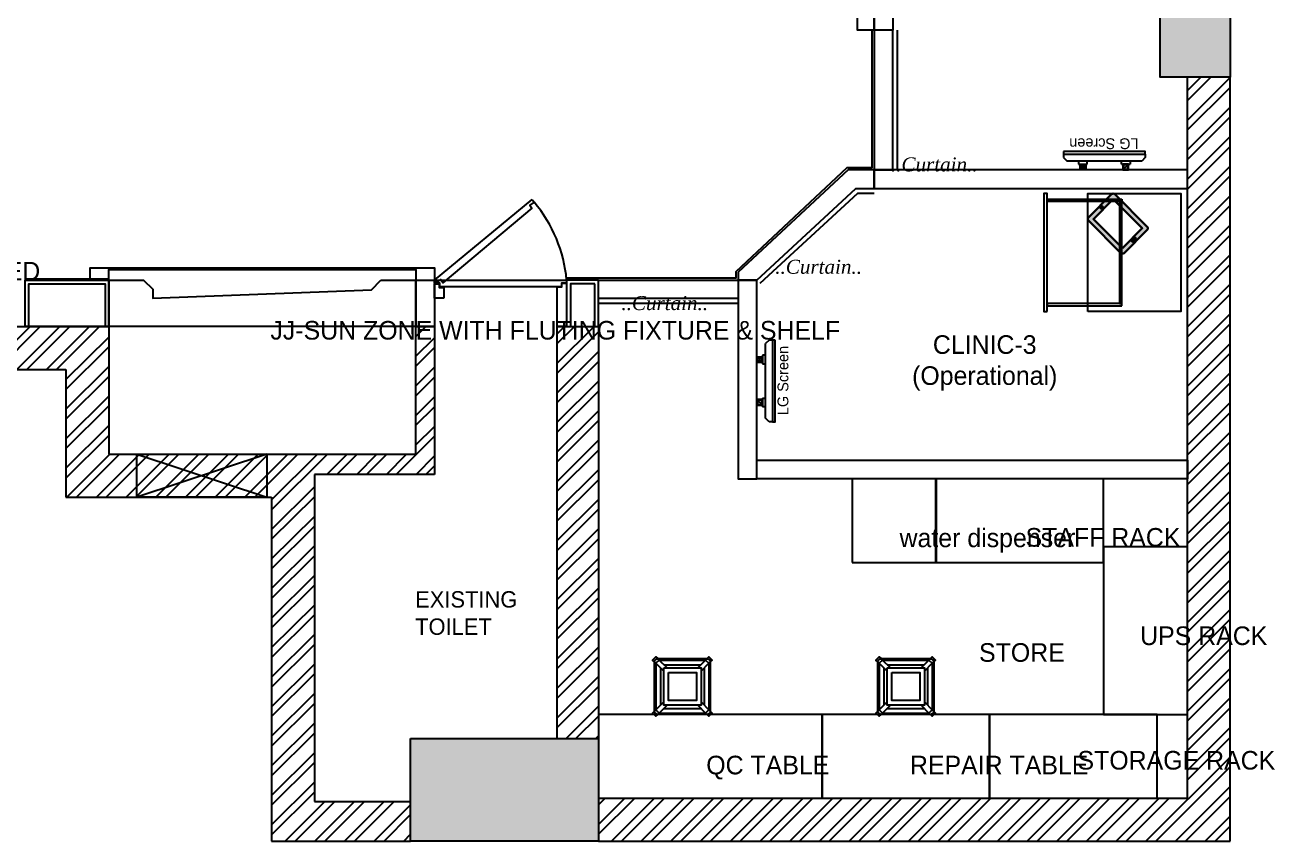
# Model space of a CAD drawing. Header units: millimetres. Extents: x 4444 to 22055, y -867352 to -858363.
# Drawn here: x 15339 to 22055, y -867352 to -862968 of the extents above; entities that cross this region are included whole.
import ezdxf

# ---------------------------------------------------------------- set-up
doc = ezdxf.new("R2010")
doc.units = ezdxf.units.MM
for name, pattern in [('a_p6_plan_L18$0$HIDDEN', [0]), ('ACAD_ISO03W100', [0]), ('AUSGEZOGEN', [0]), ('HIDDEN2', [0]), ('ZIGZAG', [0])]:
    doc.linetypes.add(name, pattern=pattern)
for name, color, linetype in [('A-WALL-MASY', 1, 'Continuous'), ('Column', 243, 'Continuous'), ('Column hatch', 8, 'Continuous'), ('curtain', 144, 'Continuous'), ('dimensions', 149, 'Continuous'), ('Floor-Unit', 1, 'Continuous'), ('LENS_CURTAIN', 5, 'a_p6_plan_L18$0$HIDDEN'), ('LENS_FURNITURE', 13, 'Continuous'), ('LENS_HATCH', 251, 'Continuous'), ('LENS_PARTITION', 21, 'Continuous'), ('LENS_TEXT', 31, 'HIDDEN2'), ('LK-FLUTTED FINISH', 20, 'Continuous'), ('LN-ELEVATION-1', 81, 'Continuous'), ('LN-ELEVATION-3', 125, 'a_p6_plan_L18$0$HIDDEN'), ('LN-ELEVATION-5', 167, 'Continuous'), ('LN-TEXT', 255, 'Continuous'), ('Mirror', 4, 'Continuous'), ('Screen', 1, 'Continuous'), ('text', 7, 'AUSGEZOGEN'), ('Text Format', 7, 'Continuous'), ('TV', 3, 'Continuous'), ('wall hatch', 22, 'Continuous')]:
    doc.layers.add(name, color=color, linetype=linetype)

# ---------------------------------------------------------------- blocks, each defined once
blk = doc.blocks.new('awefqwf')
at = {"layer": 'Column hatch'}
h = blk.add_hatch(color=256, dxfattribs=at)
h.dxf.hatch_style = 1
h.paths.add_polyline_path([(-4403, -8989), (-3393, -8989), (-3393, -8439), (-4403, -8439)])
h.paths.add_polyline_path([(-377, -4885), (0, -4885), (0, -4436), (-377, -4436)])
h.paths.add_polyline_path([(-684, -443), (0, -443), (0, 0), (-684, 0)])
h.paths.add_polyline_path([(-4254, -582), (-3474, -582), (-3474, 0), (-4254, 0)])
h.paths.add_polyline_path([(-9029, -617), (-8338, -617), (-8338, 0), (-9029, 0)])
h.paths.add_polyline_path([(-13667, -615), (-12948, -615), (-12948, 0), (-13667, 0)])
h.paths.add_polyline_path([(-13655, -6646), (-13124, -6646), (-13124, -6185), (-13655, -6185)])
at = {"layer": 'wall hatch'}
h = blk.add_hatch(dxfattribs=at)
h.set_pattern_fill('ANSI32', color=256, scale=300, angle=-0.13)
h.set_pattern_definition([(44.87, (-16178221.86, 1096019.62), (-79.36881616, 79.7298001), []), (44.87, (-16178168.82, 1096019.5), (-79.36881616, 79.7298001), [])])
h.paths.add_polyline_path([(-13124, -6636), (-8523, -6636), (-8523, -6455), (-6255, -6455), (-6255, -7141), (-5150, -7141), (-5150, -8989), (-4403, -8989), (-4403, -8776), (-4920, -8776), (-4920, -7019), (-4275, -7019), (-4275, -6225), (-4375, -6225), (-4375, -6911), (-6025, -6911), (-6025, -6225), (-8753, -6225), (-8753, -6406), (-13124, -6406)])
h.paths.add_polyline_path([(-3615, -8439), (-3393, -8439), (-3393, -6225), (-3615, -6225)])
h.paths.add_polyline_path([(-3393, -8989), (0, -8989), (0, -4885), (-230, -4885), (-230, -8759), (-3393, -8759)])
h.paths.add_polyline_path([(-177, -4436), (0, -4436), (0, -443), (-177, -443)])
h.paths.add_polyline_path([(-8338, -286), (-4254, -286), (-4254, 0), (-8338, 0)])
h.paths.add_polyline_path([(-12948, -307), (-9029, -307), (-9029, 0), (-12948, 0)])
h.paths.add_polyline_path([(-3474, -230), (-684, -230), (-684, 0), (-3474, 0)])
at = {"layer": 'A-WALL-MASY'}
for p, q in [((-230, -8759), (-230, -4885)), ((0, -8989), (0, -4885)), ((-8753, -6225), (-6025, -6225)), ((-6025, -6225), (-6025, -6911)), ((-4375, -6911), (-4375, -6225)), ((-4375, -6225), (-4275, -6225)), ((-4275, -6225), (-4275, -7019)), ((-3615, -8439), (-3615, -6225)), ((-3615, -6225), (-3393, -6225)), ((-3393, -6225), (-3393, -8439)), ((-8523, -6455), (-6255, -6455)), ((-6255, -6455), (-6255, -7141)), ((-6025, -6911), (-4375, -6911)), ((-4275, -7019), (-4920, -7019)), ((-4920, -7019), (-4920, -8776)), ((-6255, -7141), (-5150, -7141)), ((-5150, -7141), (-5150, -8989)), ((-4920, -8776), (-4403, -8776)), ((-3393, -8759), (-230, -8759)), ((-5150, -8989), (-4403, -8989)), ((-3393, -8989), (0, -8989))]:
    blk.add_line(p, q, dxfattribs=at)
at = {"layer": 'Column'}
for points in [[(-377, -4436), (0, -4436), (0, -4885), (-377, -4885)], [(-4403, -8439), (-3393, -8439), (-3393, -8989), (-4403, -8989)]]:
    blk.add_lwpolyline(points, close=True, dxfattribs=at)
at = {"layer": 'text', "insert": (-4378.9, -7646.8), "char_height": 87.973, "width": 499.156, "attachment_point": 1}
blk.add_mtext('EXISTING TOILET', dxfattribs=at)
blk = doc.blocks.new('servgewrgtrs')
at = {"layer": 'LENS_FURNITURE', "true_color": 0xc7c8ca}
h = blk.add_hatch(color=9, dxfattribs=at)
h.dxf.hatch_style = 1
edge = h.paths.add_edge_path()
edge.add_line((-8.5, -982), (115.9, -857.5))
edge.add_arc((107.4, -849), 12, 315, 405)
edge.add_line((115.9, -840.5), (-58, -666.6))
edge.add_arc((-66.5, -675.1), 12, 45, 135)
edge.add_line((-75, -666.6), (-199.5, -791))
edge.add_arc((-191, -799.5), 12, 135, 225)
edge.add_line((-199.5, -808), (-25.5, -982))
edge.add_arc((-17, -973.5), 12, 225, 315)
h.paths.add_polyline_path([(-17, -955.1), (89, -849), (-66.5, -693.5), (-172.6, -799.5)], flags=16)
edge = h.paths.add_edge_path(flags=16)
edge.add_line((-138.3, -741.9), (-124.2, -727.8))
edge.add_arc((-121.3, -730.6), 4, 45, 135, ccw=False)
edge.add_arc((-121.3, -730.6), 4, -45, 45, ccw=False)
edge.add_line((-118.5, -733.4), (-132.6, -747.6))
edge.add_arc((-135.5, -744.7), 4, 225, 315, ccw=False)
edge.add_arc((-135.5, -744.7), 4, 135, 225, ccw=False)
edge = h.paths.add_edge_path(flags=16)
edge.add_arc((44.8, -910.9), 7, 0, 360)
at = {"layer": 'LENS_FURNITURE', "lineweight": 0, "true_color": 0x939598}
h = blk.add_hatch(dxfattribs=at)
h.set_pattern_fill('ANSI31', color=252, scale=10, angle=405)
h.set_pattern_definition([(90, (-3772352.8758, -3684050.3276), (-1.25, 2e-16), [])])
edge = h.paths.add_edge_path()
edge.add_line((-138.3, -741.9), (-124.2, -727.8))
edge.add_arc((-121.3, -730.6), 4, 45, 135, ccw=False)
edge.add_arc((-121.3, -730.6), 4, -45, 45, ccw=False)
edge.add_line((-118.5, -733.4), (-132.6, -747.6))
edge.add_arc((-135.5, -744.7), 4, 225, 315, ccw=False)
edge.add_arc((-135.5, -744.7), 4, 135, 225, ccw=False)
edge = h.paths.add_edge_path()
edge.add_arc((44.8, -910.9), 7, 0, 360)
at = {"layer": 'LENS_FURNITURE'}
blk.add_lwpolyline([(119.4, -352.5), (119.4, -985.5), (-380.6, -985.5), (-380.6, -352.5)], close=True, dxfattribs=at)
at = {"layer": 'LENS_FURNITURE', "color": 146, "true_color": 0x105689}
for points in [[(-63.5, -382.5), (-63.5, -394.5), (338.5, -394.5), (338.5, -382.5)], [(-63.5, -394.5), (-63.5, -943.5), (-51.5, -943.5), (-51.5, -394.5)], [(338.5, -352.5), (338.5, -985.5), (356.5, -985.5), (356.5, -352.5)], [(-63.5, -955.5), (-63.5, -943.5), (338.5, -943.5), (338.5, -955.5)]]:
    blk.add_lwpolyline(points, close=True, dxfattribs=at)
at = {"layer": 'LENS_FURNITURE', "color": 18, "lineweight": 30, "true_color": 0x000000}
for points in [[(-8.5, -982), (115.9, -857.5, 0.414214), (115.9, -840.5), (-58, -666.6, 0.414214), (-75, -666.6), (-199.5, -791, 0.414214), (-199.5, -808), (-25.5, -982, 0.414214)], [(-138.3, -741.9), (-124.2, -727.8, -0.414214), (-118.5, -727.8), (-118.5, -727.8, -0.414214), (-118.5, -733.4), (-132.6, -747.6, -0.414214), (-138.3, -747.6), (-138.3, -747.6, -0.414214)]]:
    blk.add_lwpolyline(points, format="xyb", close=True, dxfattribs=at)
blk.add_lwpolyline([(-17, -955.1), (89, -849), (-66.5, -693.5), (-172.6, -799.5)], close=True, dxfattribs=at)
blk.add_circle((44.8, -910.9), 7, dxfattribs=at)
blk = doc.blocks.new('DFGHTHRTWE')
at = {"layer": 'LN-ELEVATION-1', "ltscale": 0.5}
blk.add_lwpolyline([(130, -225), (-130, -225, -0.414214), (-150, -205), (-150, 55, -0.414214), (-130, 75), (130, 75, -0.414214), (150, 55), (150, -205, -0.414214)], format="xyb", close=True, dxfattribs=at)
at = {"layer": 'LN-ELEVATION-3', "linetype": 'ACAD_ISO03W100', "ltscale": 0.05}
for p, q in [((-82.3, 25), (-124.7, 67.4)), ((124.7, 67.4), (-124.7, 67.4)), ((82.3, 25), (124.7, 67.4)), ((-100, 7.3), (-142.4, 49.7)), ((-142.4, -199.7), (-142.4, 49.7)), ((-117.4, -174.7), (-117.4, 24.7)), ((99.7, 42.4), (-99.7, 42.4)), ((100, 7.3), (142.4, 49.7)), ((117.4, -174.7), (117.4, 24.7)), ((142.4, -199.7), (142.4, 49.7)), ((-100, -157.3), (-142.4, -199.7)), ((-82.3, -175), (-124.7, -217.4)), ((99.7, -192.4), (-99.7, -192.4)), ((82.3, -175), (124.7, -217.4)), ((100, -157.3), (142.4, -199.7)), ((124.7, -217.4), (-124.7, -217.4))]:
    blk.add_line(p, q, dxfattribs=at)
for points in [[(-132.2, 74.9), (-124.7, 67.4), (-142.4, 49.7), (-149.9, 57.2)], [(132.2, 74.9), (124.7, 67.4), (142.4, 49.7), (149.9, 57.2)], [(-132.2, -224.9), (-124.7, -217.4), (-142.4, -199.7), (-149.9, -207.2)], [(132.2, -224.9), (124.7, -217.4), (142.4, -199.7), (149.9, -207.2)]]:
    blk.add_lwpolyline(points, dxfattribs=at)
for points in [[(100, -175), (-100, -175), (-100, 25), (100, 25)], [(75, -150), (-75, -150), (-75, 0), (75, 0)]]:
    blk.add_lwpolyline(points, close=True, dxfattribs=at)
at = {"layer": 'LN-ELEVATION-5', "ltscale": 0.5}
for points in [[(-149.9, 57.2), (-160.1, 67.4), (-142.4, 85.1), (-132.2, 74.9)], [(149.9, 57.2), (160.1, 67.4), (142.4, 85.1), (132.2, 74.9)], [(-149.9, -207.2), (-160.1, -217.4), (-142.4, -235.1), (-132.2, -224.9)], [(149.9, -207.2), (160.1, -217.4), (142.4, -235.1), (132.2, -224.9)]]:
    blk.add_lwpolyline(points, dxfattribs=at)
blk = doc.blocks.new('A$C22e4fd2c')
at = {"layer": 'TV', "color": 3, "ltscale": 12}
for p, q in [((-32.3, 0), (-51.7, -19.4)), ((-12.9, 0), (-32.3, 0)), ((-51.7, -420.6), (-51.7, -19.4)), ((-51.7, -81.5), (-67.2, -81.5)), ((-67.2, -81.5), (-67.2, -128)), ((-67.2, -128), (-51.7, -128)), ((-67.2, -312), (-51.7, -312)), ((-67.2, -312), (-67.2, -358.5)), ((-51.7, -358.5), (-67.2, -358.5)), ((-32.3, -440), (-51.7, -420.6)), ((-12.9, -440), (-32.3, -440))]:
    blk.add_line(p, q, dxfattribs=at)
at = {"layer": 'TV', "color": 3}
for p, q in [((-94.6, -116.9), (-70.3, -92.6)), ((-94.6, -92.6), (-70.3, -116.9)), ((-94.6, -322.7), (-70.3, -347))]:
    blk.add_line(p, q, dxfattribs=at)
at = {"layer": 'TV', "color": 3, "ltscale": 12}
blk.add_lwpolyline([(0, 0), (-12.9, 0), (-12.9, -440), (0, -440)], close=True, dxfattribs=at)
at = {"layer": 'TV', "color": 3}
for points in [[(-67.2, -89.6), (-67.2, -119.9), (-97.6, -119.9), (-97.6, -89.6)], [(-70.3, -92.6), (-70.3, -116.9), (-94.6, -116.9), (-94.6, -92.6)], [(-67.2, -350), (-67.2, -319.7), (-97.6, -319.7), (-97.6, -350)], [(-70.3, -347), (-70.3, -322.7), (-94.6, -322.7), (-94.6, -347)]]:
    blk.add_lwpolyline(points, close=True, dxfattribs=at)
at = {"layer": 'LENS_TEXT', "insert": (43, -217.5), "char_height": 58.23, "attachment_point": 5, "rotation": 90}
blk.add_mtext_dynamic_manual_height_columns('LG Screen', width=366, gutter_width=0.728, heights=[0], dxfattribs=at)

msp = doc.modelspace()

# ---------------------------------------------------------------- linework, layer by layer
at = {"layer": 'curtain', "linetype": 'ZIGZAG'}
for points in [[(20026.9, -863746.1), (20026.9, -862996.1)], [(19288.6, -864355.7), (19813.2, -863871.1), (19901.9, -863871.1)], [(18420.9, -864463.1), (19170.9, -864463.1)]]:
    msp.add_lwpolyline(points, dxfattribs=at)
at = {"layer": 'Floor-Unit'}
for points in [[(19782.4, -865856.1), (20232.4, -865856.1), (20232.4, -865406.1), (19782.4, -865406.1)], [(21133.9, -865406.1), (20233.9, -865406.1), (20233.9, -865856.1), (21133.9, -865856.1)], [(21133.9, -865772.1), (21133.9, -866672.1), (21583.9, -866672.1), (21583.9, -865772.1)], [(18420.9, -867122.1), (19620.9, -867122.1), (19620.9, -866672.1), (18420.9, -866672.1)], [(19620.9, -867122.1), (20520.9, -867122.1), (20520.9, -866672.1), (19620.9, -866672.1)], [(21420.9, -866672.1), (20520.9, -866672.1), (20520.9, -867122.1), (21420.9, -867122.1)]]:
    msp.add_lwpolyline(points, close=True, dxfattribs=at)
at = {"layer": 'LENS_CURTAIN'}
for points in [[(20001.9, -862996.1), (19901.9, -862996.1), (19901.9, -863746.1), (20001.9, -863746.1)], [(19170.9, -864296.6), (19170.9, -864338.1), (19270.9, -864338.1), (19802.9, -863846.1), (19901.9, -863846.1), (19901.9, -863746.1), (19761.5, -863746.1)], [(18064.4, -863905.9), (18074.2, -863919.8), (18051.2, -863935.8), (18062.7, -863952.2), (17583, -864352.4), (17571.6, -864336), (17548.6, -864352), (17538.9, -864338.1)], [(18420.9, -864338.1), (19170.9, -864338.1), (19170.9, -864438.1), (18420.9, -864438.1)]]:
    msp.add_lwpolyline(points, close=True, dxfattribs=at)
for points in [[(15688.9, -864338.1), (15688.9, -864273), (17538.9, -864273), (17538.9, -864338.1)], [(15788.9, -864338.1), (15788.9, -864281.9), (17438.9, -864281.9), (17438.9, -864338.1)]]:
    msp.add_lwpolyline(points, dxfattribs=at)
msp.add_arc((17497, -864406.9, 0), 755.1, 5.22985, 40.1588, dxfattribs=at)
at = {"layer": 'LENS_HATCH', "color": 3}
msp.add_lwpolyline([(16638.9, -865274.1), (16638.9, -865504.1), (15938.9, -865504.1), (15938.9, -865274.1)], close=True, dxfattribs=at)
for points in [[(16638.9, -865274.1), (15938.9, -865504.1)], [(15938.9, -865274.1), (16638.9, -865504.1)]]:
    msp.add_lwpolyline(points, dxfattribs=at)
at = {"layer": 'LENS_PARTITION'}
for points in [[(20001.9, -862996.1), (19901.9, -862996.1), (19901.9, -862831.1), (19901.9, -862831.1), (19901.9, -860881.1), (19901.9, -860881.1), (19901.9, -860756.1), (20001.9, -860756.1)], [(21583.9, -863746.1), (19901.9, -863746.1), (19901.9, -863846.1), (21583.9, -863846.1)], [(15788.9, -864588.1), (15338.9, -864588.1), (15338.9, -864338.1), (15788.9, -864338.1)], [(15768.9, -864588.1), (15358.9, -864588.1), (15358.9, -864358.1), (15768.9, -864358.1)], [(17251.2, -864338.1), (17438.9, -864338.1), (17438.9, -864588.1), (15788.9, -864588.1), (15788.9, -864338.1), (15974.8, -864338.1), (16024.8, -864388.1), (16024.8, -864435), (17201.4, -864391.7)], [(17538.9, -864588.1), (17438.9, -864588.1), (17438.9, -864338.1), (17538.9, -864338.1)], [(18248.9, -864338.1), (18248.9, -864355.1), (18220.9, -864355.1), (18220.9, -864375.1), (17566.9, -864375.1), (17566.9, -864355.1), (17538.9, -864355.1), (17538.9, -864338.1)], [(17588.9, -864435.3), (17538.9, -864435.3), (17538.9, -864358.1), (17563.9, -864358.1), (17563.9, -864378.1), (17588.9, -864378.1)], [(18198.9, -864375.1), (18223.9, -864375.1), (18223.9, -864355.1), (18248.9, -864355.1), (18248.9, -864588.1), (18198.9, -864588.1)], [(18420.9, -864338.1), (18248.9, -864338.1), (18248.9, -864588.1), (18420.9, -864588.1)], [(18400.9, -864358.1), (18268.9, -864358.1), (18268.9, -864588.1), (18400.9, -864588.1)], [(19270.9, -864338.1), (19170.9, -864338.1), (19170.9, -865406.1), (19270.9, -865406.1)], [(19270.9, -865306.1), (21583.9, -865306.1), (21583.9, -865406.1), (19270.9, -865406.1)]]:
    msp.add_lwpolyline(points, close=True, dxfattribs=at)
at = {"layer": 'LK-FLUTTED FINISH', "linetype": 'ACAD_ISO03W100'}
msp.add_lwpolyline([(18248.9, -864326.1), (19158.9, -864326.1), (19158.9, -864291.7), (19756.5, -863734.1), (19889.9, -863734.1), (19889.9, -862996.1)], dxfattribs=at)
at = {"layer": 'Mirror'}
for points in [[(15338.9, -864332.1), (15788.9, -864332.1)], [(15338.9, -864338.1), (15788.9, -864338.1)]]:
    msp.add_lwpolyline(points, dxfattribs=at)
at = {"layer": 'Screen'}
msp.add_lwpolyline([(19901.9, -862676.1), (19901.9, -862996.1), (19811.9, -862996.1), (19811.9, -862676.1)], close=True, dxfattribs=at)

# ---------------------------------------------------------------- block references
at = {"layer": 'dimensions', "color": 3}
msp.add_blockref('awefqwf', (21813.9, -858363.1), dxfattribs=at)
at = {"layer": 'Floor-Unit', "rotation": 179.9999999999999}
for p in [(18870.9, -866597.1), (20070.9, -866597.1)]:
    msp.add_blockref('DFGHTHRTWE', p, dxfattribs=at)
at = {"layer": 'LENS_PARTITION', "rotation": 180}
msp.add_blockref('servgewrgtrs', (21168.5, -864859.6), dxfattribs=at)
at = {"layer": 'Text Format', "rotation": 89.99999999999999}
msp.add_blockref('A$C22e4fd2c', (20917.9, -863648.4), dxfattribs=at)
at = {"layer": 'Text Format'}
msp.add_blockref('A$C22e4fd2c', (19368.5, -864660.5), dxfattribs=at)

# ---------------------------------------------------------------- texts
at = {"layer": 'Floor-Unit', "color": 0, "linetype": 'Continuous', "char_height": 100, "attachment_point": 1}
for s, insert in [('\\pxqc;water dispenser ', (20019, -865673.4)), ('\\pxqc;STAFF RACK', (20714.5, -865670.6)), ('\\pxqc;UPS RACK', (21330.1, -866199.3)), ('\\pxqc;STORAGE RACK', (20993.6, -866868.3)), ('\\pxqc;QC TABLE', (18999, -866894)), ('\\pxqc;REPAIR TABLE', (20093.5, -866894))]:
    msp.add_mtext(s, dxfattribs=dict(at, insert=insert))
at = {"layer": 'LENS_TEXT', "linetype": 'Continuous', "char_height": 100, "attachment_point": 1}
for s, insert in [('\\pxql;BRANDED', (14766.9, -864240.5, 0)), ('\\pxqc;JJ-SUN ZONE WITH FLUTING FIXTURE & SHELF ', (16638.9, -864558.1, 0)), ('\\pxqc;CLINIC-3\\P(Operational)', (20104.9, -864634.9)), ('\\pxqc;STORE', (20464.6, -866289.2))]:
    msp.add_mtext(s, dxfattribs=dict(at, insert=insert))
at = {"layer": 'LN-TEXT', "char_height": 75, "attachment_point": 1}
for insert in [(19991.2, -863679.5, 25.8), (19369.9, -864229.5, 25.8), (18543.1, -864424.6, 25.8)]:
    msp.add_mtext('\\pxqc,t8;{\\fRomantic|b0|i1|c2|p2;..Curtain..}', dxfattribs=dict(at, insert=insert))

doc.saveas('drawing.dxf')
